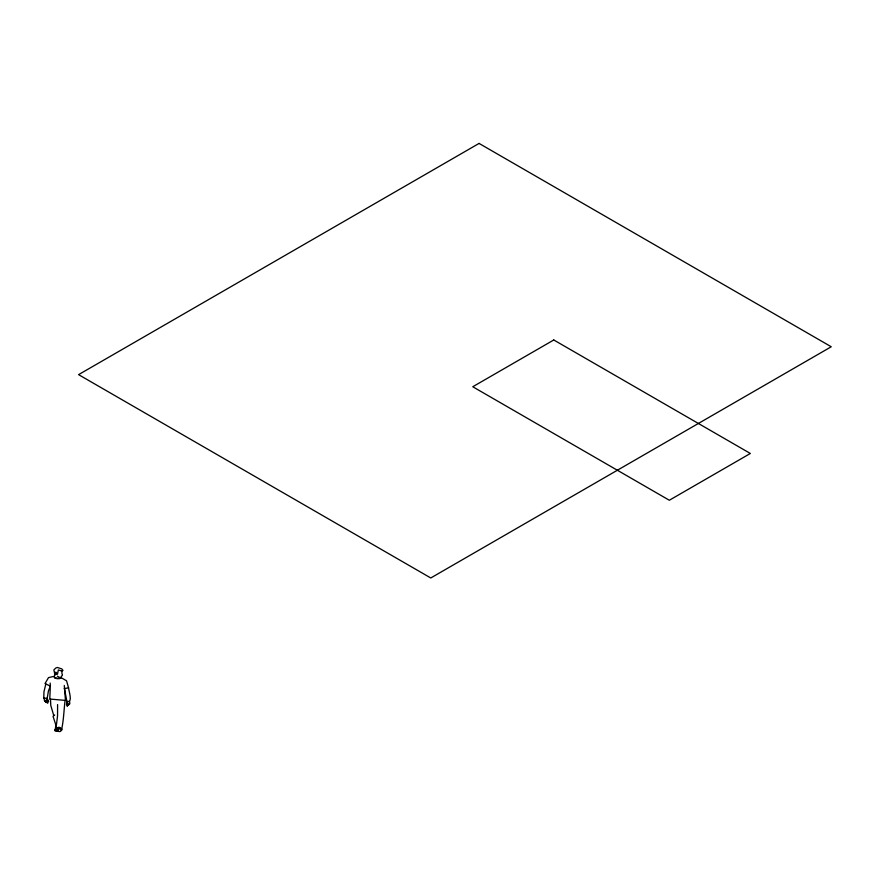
<?xml version="1.0" encoding="UTF-8"?>
<svg xmlns="http://www.w3.org/2000/svg" width="875" height="875" viewBox="0 0 875 875"><rect width="100%" height="100%" fill="white"/><g stroke="black" fill="none" stroke-linecap="round" stroke-linejoin="round"><path stroke-width="1.31" d="M64.28 685.464L65.472 700.416L50.487 699.103L50.783 705.458L53.736 715.455M65.089 700.339C63.941 709.691 63.744 719.053 61.873 728.252C62.628 730.997 59.642 725.703 57.827 727.628L57.192 729.061L58.231 730.636L57.072 731.03L57.323 728.503L58.756 727.836L61.491 729.028L60.998 730.964L59.938 731.577L55.191 731.019L55.027 729.695L56.481 729.269M57.597 704.594L57.553 715.848L56.098 727.562L56.722 730.319L57.663 730.111M55.541 673.914L54.545 675.981C52.128 678.355 59.861 679.941 61.13 677.622M45.828 683.998L43.98 691.709L43.75 698.261L47.217 698.25L48.431 690.944L50.345 686.055L49.777 699.18L50.487 699.103M69.07 703.948L67.134 706.005L67.911 704.2L67.605 702.734L66.533 704.703L66.872 701.323C73.248 703.478 68.786 691.13 68.578 687.903L64.291 688.548M57.28 729.586L59.205 728.744L61.655 730.078M57.334 676.156L60.003 677.622L61.217 676.9C61.731 675.27 63.131 675.795 61.983 673.783L61.83 671.059L58.341 669.944L57.488 674.264L56.153 672.317L54.983 672.35L55.398 673.761L56.492 674.209M47.042 698.206L48.617 701.455L47.305 701.061L46.517 699.388L46.353 700.252C49.755 703.73 46.736 703.719 44.33 700.273L44.242 697.998M61.83 671.059L62.989 670.414L61.797 668.894L57.356 667.472L55.836 668.008L53.856 669.878L54.862 674.428M54.72 715.028L53.025 716.308L55.923 725.167L55.223 729.334L55.803 729.258M60.911 677.808L58.625 678.388L54.677 677.808M68.578 687.903L66.544 680.794L61.02 677.589M54.786 730.362L56.952 730.57M54.119 676.309L48.508 677.622L45.019 683.572L50.236 686.044M66.872 701.323L64.444 688.559M67.233 705.939L69.803 703.763L69.617 701.542M45.752 702.089L44.581 700.602M47.797 702.877L45.161 700.503M61.742 729.247L61.808 729.859M50.192 683.08L50.345 686.055M479.073 143.423L78.586 374.642L430.773 577.97L831.25 346.763L479.073 143.423M553.777 339.981L472.762 386.75L669.331 500.248L750.345 453.469L553.777 339.981"/></g></svg>
